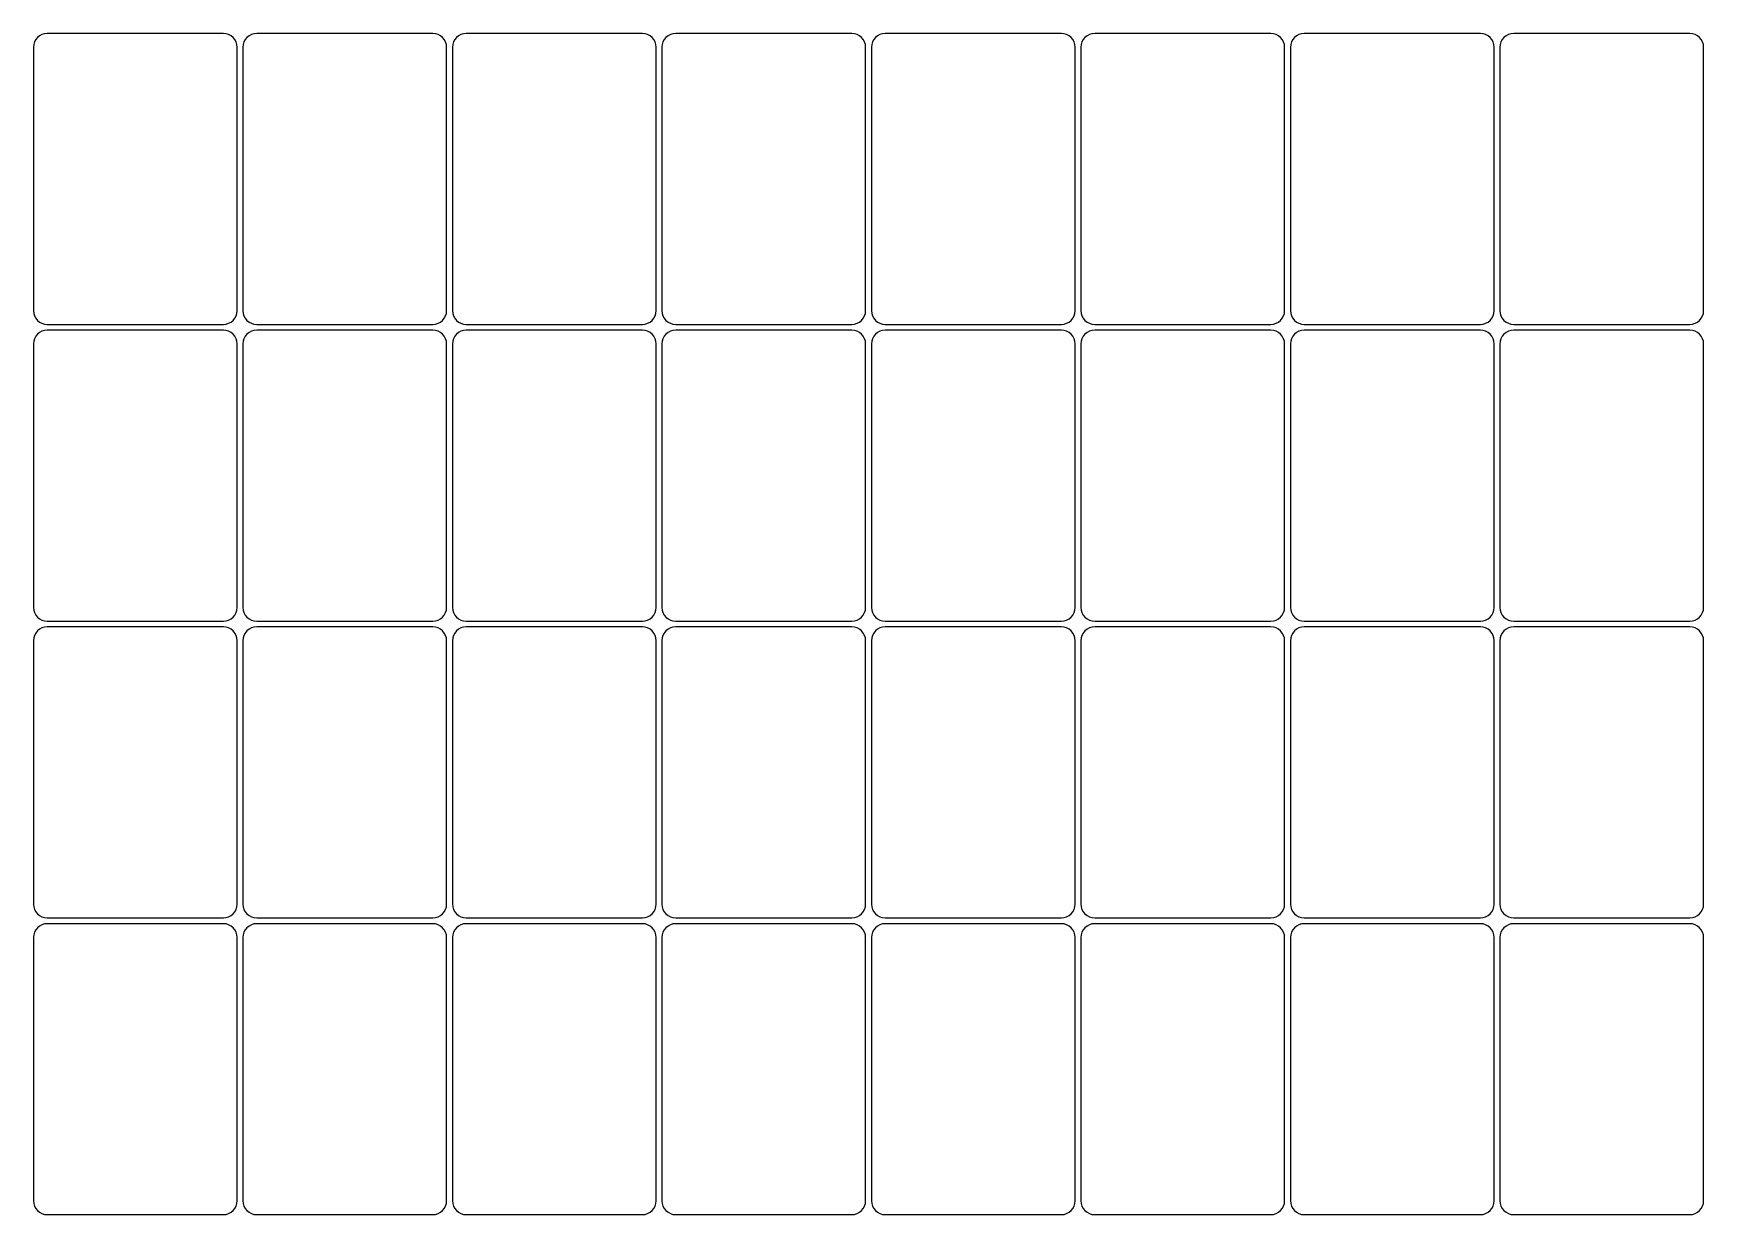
# Model space of a CAD drawing. Header units: inches. Extents: x 1.3 to 15.7, y -10.6 to -0.4.
import ezdxf

# ---------------------------------------------------------------- set-up
doc = ezdxf.new("R2010")
doc.units = ezdxf.units.IN

msp = doc.modelspace()

# ---------------------------------------------------------------- linework, layer by layer
for points in [[(2.959, -2.927, 0.414214), (3.077, -2.809), (3.077, -0.545, 0.414214), (2.959, -0.427), (1.445, -0.427, 0.414214), (1.327, -0.545), (1.327, -2.809, 0.414214), (1.445, -2.927)], [(4.759, -2.927, 0.414214), (4.877, -2.809), (4.877, -0.545, 0.414214), (4.759, -0.427), (3.245, -0.427, 0.414214), (3.127, -0.545), (3.127, -2.809, 0.414214), (3.245, -2.927)], [(6.559, -2.927, 0.414214), (6.677, -2.809), (6.677, -0.545, 0.414214), (6.559, -0.427), (5.045, -0.427, 0.414214), (4.927, -0.545), (4.927, -2.809, 0.414214), (5.045, -2.927)], [(8.359, -2.927, 0.414214), (8.477, -2.809), (8.477, -0.545, 0.414214), (8.359, -0.427), (6.845, -0.427, 0.414214), (6.727, -0.545), (6.727, -2.809, 0.414214), (6.845, -2.927)], [(10.159, -2.927, 0.414214), (10.277, -2.809), (10.277, -0.545, 0.414214), (10.159, -0.427), (8.645, -0.427, 0.414214), (8.527, -0.545), (8.527, -2.809, 0.414214), (8.645, -2.927)], [(11.959, -2.927, 0.414214), (12.077, -2.809), (12.077, -0.545, 0.414214), (11.959, -0.427), (10.445, -0.427, 0.414214), (10.327, -0.545), (10.327, -2.809, 0.414214), (10.445, -2.927)], [(13.759, -2.927, 0.414214), (13.877, -2.809), (13.877, -0.545, 0.414214), (13.759, -0.427), (12.245, -0.427, 0.414214), (12.127, -0.545), (12.127, -2.809, 0.414214), (12.245, -2.927)], [(15.559, -2.927, 0.414214), (15.677, -2.809), (15.677, -0.545, 0.414214), (15.559, -0.427), (14.045, -0.427, 0.414214), (13.927, -0.545), (13.927, -2.809, 0.414214), (14.045, -2.927)], [(2.959, -5.477, 0.414214), (3.077, -5.359), (3.077, -3.095, 0.414214), (2.959, -2.977), (1.445, -2.977, 0.414214), (1.327, -3.095), (1.327, -5.359, 0.414214), (1.445, -5.477)], [(4.759, -5.477, 0.414214), (4.877, -5.359), (4.877, -3.095, 0.414214), (4.759, -2.977), (3.245, -2.977, 0.414214), (3.127, -3.095), (3.127, -5.359, 0.414214), (3.245, -5.477)], [(6.559, -5.477, 0.414214), (6.677, -5.359), (6.677, -3.095, 0.414214), (6.559, -2.977), (5.045, -2.977, 0.414214), (4.927, -3.095), (4.927, -5.359, 0.414214), (5.045, -5.477)], [(8.359, -5.477, 0.414214), (8.477, -5.359), (8.477, -3.095, 0.414214), (8.359, -2.977), (6.845, -2.977, 0.414214), (6.727, -3.095), (6.727, -5.359, 0.414214), (6.845, -5.477)], [(10.159, -5.477, 0.414214), (10.277, -5.359), (10.277, -3.095, 0.414214), (10.159, -2.977), (8.645, -2.977, 0.414214), (8.527, -3.095), (8.527, -5.359, 0.414214), (8.645, -5.477)], [(11.959, -5.477, 0.414214), (12.077, -5.359), (12.077, -3.095, 0.414214), (11.959, -2.977), (10.445, -2.977, 0.414214), (10.327, -3.095), (10.327, -5.359, 0.414214), (10.445, -5.477)], [(13.759, -5.477, 0.414214), (13.877, -5.359), (13.877, -3.095, 0.414214), (13.759, -2.977), (12.245, -2.977, 0.414214), (12.127, -3.095), (12.127, -5.359, 0.414214), (12.245, -5.477)], [(15.559, -5.477, 0.414214), (15.677, -5.359), (15.677, -3.095, 0.414214), (15.559, -2.977), (14.045, -2.977, 0.414214), (13.927, -3.095), (13.927, -5.359, 0.414214), (14.045, -5.477)], [(2.959, -8.027, 0.414214), (3.077, -7.909), (3.077, -5.645, 0.414214), (2.959, -5.527), (1.445, -5.527, 0.414214), (1.327, -5.645), (1.327, -7.909, 0.414214), (1.445, -8.027)], [(4.759, -8.027, 0.414214), (4.877, -7.909), (4.877, -5.645, 0.414214), (4.759, -5.527), (3.245, -5.527, 0.414214), (3.127, -5.645), (3.127, -7.909, 0.414214), (3.245, -8.027)], [(6.559, -8.027, 0.414214), (6.677, -7.909), (6.677, -5.645, 0.414214), (6.559, -5.527), (5.045, -5.527, 0.414214), (4.927, -5.645), (4.927, -7.909, 0.414214), (5.045, -8.027)], [(8.359, -8.027, 0.414214), (8.477, -7.909), (8.477, -5.645, 0.414214), (8.359, -5.527), (6.845, -5.527, 0.414214), (6.727, -5.645), (6.727, -7.909, 0.414214), (6.845, -8.027)], [(10.159, -8.027, 0.414214), (10.277, -7.909), (10.277, -5.645, 0.414214), (10.159, -5.527), (8.645, -5.527, 0.414214), (8.527, -5.645), (8.527, -7.909, 0.414214), (8.645, -8.027)], [(11.959, -8.027, 0.414214), (12.077, -7.909), (12.077, -5.645, 0.414214), (11.959, -5.527), (10.445, -5.527, 0.414214), (10.327, -5.645), (10.327, -7.909, 0.414214), (10.445, -8.027)], [(13.759, -8.027, 0.414214), (13.877, -7.909), (13.877, -5.645, 0.414214), (13.759, -5.527), (12.245, -5.527, 0.414214), (12.127, -5.645), (12.127, -7.909, 0.414214), (12.245, -8.027)], [(15.559, -8.027, 0.414214), (15.677, -7.909), (15.677, -5.645, 0.414214), (15.559, -5.527), (14.045, -5.527, 0.414214), (13.927, -5.645), (13.927, -7.909, 0.414214), (14.045, -8.027)], [(2.959, -10.577, 0.414214), (3.077, -10.459), (3.077, -8.195, 0.414214), (2.959, -8.077), (1.445, -8.077, 0.414214), (1.327, -8.195), (1.327, -10.459, 0.414214), (1.445, -10.577)], [(4.759, -10.577, 0.414214), (4.877, -10.459), (4.877, -8.195, 0.414214), (4.759, -8.077), (3.245, -8.077, 0.414214), (3.127, -8.195), (3.127, -10.459, 0.414214), (3.245, -10.577)], [(6.559, -10.577, 0.414214), (6.677, -10.459), (6.677, -8.195, 0.414214), (6.559, -8.077), (5.045, -8.077, 0.414214), (4.927, -8.195), (4.927, -10.459, 0.414214), (5.045, -10.577)], [(8.359, -10.577, 0.414214), (8.477, -10.459), (8.477, -8.195, 0.414214), (8.359, -8.077), (6.845, -8.077, 0.414214), (6.727, -8.195), (6.727, -10.459, 0.414214), (6.845, -10.577)], [(10.159, -10.577, 0.414214), (10.277, -10.459), (10.277, -8.195, 0.414214), (10.159, -8.077), (8.645, -8.077, 0.414214), (8.527, -8.195), (8.527, -10.459, 0.414214), (8.645, -10.577)], [(11.959, -10.577, 0.414214), (12.077, -10.459), (12.077, -8.195, 0.414214), (11.959, -8.077), (10.445, -8.077, 0.414214), (10.327, -8.195), (10.327, -10.459, 0.414214), (10.445, -10.577)], [(13.759, -10.577, 0.414214), (13.877, -10.459), (13.877, -8.195, 0.414214), (13.759, -8.077), (12.245, -8.077, 0.414214), (12.127, -8.195), (12.127, -10.459, 0.414214), (12.245, -10.577)], [(15.559, -10.577, 0.414214), (15.677, -10.459), (15.677, -8.195, 0.414214), (15.559, -8.077), (14.045, -8.077, 0.414214), (13.927, -8.195), (13.927, -10.459, 0.414214), (14.045, -10.577)]]:
    msp.add_lwpolyline(points, format="xyb", close=True)

doc.saveas('drawing.dxf')
